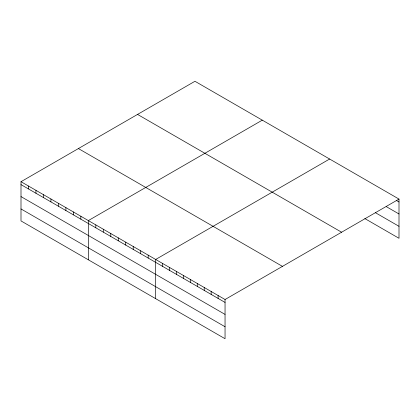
<?xml version="1.0" encoding="UTF-8"?>
<svg xmlns="http://www.w3.org/2000/svg" width="420" height="420" viewBox="0 0 420 420"><rect width="100%" height="100%" fill="white"/><g stroke="black" fill="none" stroke-linecap="round" stroke-linejoin="round"><path stroke-width="0.63" d="M225.047 314.401L225.047 299.512L21 181.708L21 220.92L225.047 338.725L225.047 314.401L21 196.597M364.844 218.573L399 238.292L399 199.08L194.953 81.275L21 181.708M262.29 120.152L88.337 220.584L88.337 259.796M329.627 159.028L155.673 259.455L155.673 298.673M225.047 299.512L399 199.08M396.333 200.45L399 201.989M386.19 206.577L399 213.969M375.517 212.756L399 226.312M137.55 114.419L341.596 232.223M78.404 148.565L282.45 266.369M21 184.616L225.047 302.421M21 208.94L225.047 326.744M218.106 295.507L218.106 298.415M211.171 291.501L211.171 294.409M204.236 287.495L204.236 290.404M197.295 283.49L197.295 286.398M190.36 279.484L190.36 282.392M183.419 275.478L183.419 278.387M176.484 271.472L176.484 274.386M169.543 267.466L169.543 270.38M162.608 263.461L162.608 266.375M148.186 255.14L148.186 258.048M140.705 250.819L140.705 253.727M133.224 246.498L133.224 249.407M125.743 242.177L125.743 245.091M118.261 237.862L118.261 240.77M110.78 233.541L110.78 236.45M103.299 229.22L103.299 232.129M95.818 224.9L95.818 227.813M80.855 216.263L80.855 219.172M73.374 211.942L73.374 214.851M65.893 207.622L65.893 210.536M58.406 203.301L58.406 206.215M50.925 198.986L50.925 201.894M43.444 194.665L43.444 197.573M35.962 190.344L35.962 193.258M28.481 186.023L28.481 188.937"/></g></svg>
